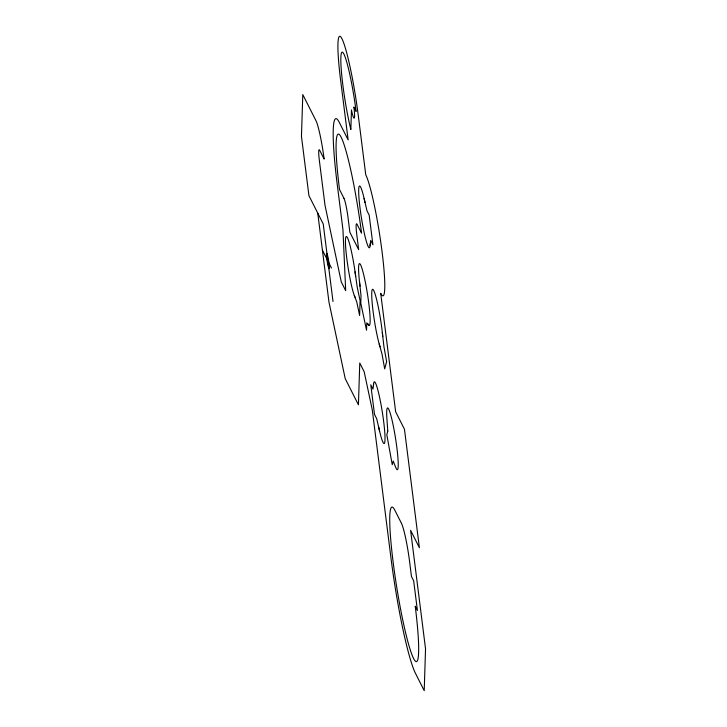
<?xml version="1.0" encoding="UTF-8"?>
<svg xmlns="http://www.w3.org/2000/svg" width="727" height="727" viewBox="0 0 727 727"><rect width="100%" height="100%" fill="white"/><g stroke="black" fill="none" stroke-linecap="round" stroke-linejoin="round"><path stroke-width="1.09" d="M370.079 245.817L370.715 240.419L372.924 244.781L369.18 215.147L366.981 210.794L364.1 198.416M373.614 383.729L372.969 389.136L370.77 384.774L374.505 414.408L376.704 418.761L379.594 431.138M368.689 325.069L366.781 322.852L366.544 330.249L360.783 303.132L361.019 295.735L359.483 281.685M322.406 250.133L331.467 268.063M354.303 295.507L356.748 301.914L359.62 315.473L360.092 300.687L357.221 287.129L355.058 271.843M379.212 344.044L381.975 353.876L384.692 368.88L386.637 361.61L383.92 346.606L382.329 332.421M333.011 301.487L323.233 223.989L308.93 195.663L301.46 136.412L302.786 94.583L315.991 120.727A31.261 3.126 81 0 1 324.133 159.077L319.735 150.362A15.63 1.563 81 0 0 319.398 160.812L325.005 205.259L341.281 281.94L345.688 290.664L342.944 229.659L337.337 185.221A93.783 9.387 81 0 1 339.336 122.481L348.142 139.911L340.672 80.661A62.522 6.261 81 0 1 341.999 38.831A62.522 6.261 81 0 1 358.275 115.52L365.754 174.78A62.522 6.261 81 0 1 382.029 251.46A62.522 6.261 81 0 1 380.703 293.29L395.652 411.8L404.457 429.23L419.397 547.74L410.601 530.31L425.54 648.82L424.214 690.65L415.408 673.22A93.783 9.387 81 0 1 390.99 558.191L372.306 410.046L364.163 371.706L359.765 362.991L358.429 404.812L345.225 378.667L328.949 301.978L317.735 213.093M370.207 243.799A31.261 3.126 81 0 1 364 231.795A31.261 3.126 81 0 1 358.693 189.711A31.261 3.126 81 0 1 364.999 202.47M355.021 297.152A31.261 3.126 81 0 1 346.843 258.821A31.261 3.126 81 0 1 347.506 237.82A31.261 3.126 81 0 1 355.676 276.524M380.048 346.797A31.261 3.126 81 0 1 372.297 304.259A31.261 3.126 81 0 1 375.059 293.935A31.261 3.126 81 0 1 382.756 336.665M360.019 286.193A31.261 3.126 81 0 1 360.61 264.837A31.261 3.126 81 0 1 368.789 303.359A31.261 3.126 81 0 1 368.044 324.015M373.478 385.755A31.261 3.126 81 0 1 379.685 397.751A31.261 3.126 81 0 1 384.992 439.844A31.261 3.126 81 0 1 378.694 427.085M351.468 110.131L350.85 129.515A46.892 4.698 81 0 1 341.381 53.225A46.892 4.698 81 0 1 356.103 111.449L353.904 107.096A15.63 1.563 81 0 1 354.267 118.092A15.63 1.563 81 0 1 351.468 110.131M387.782 431.066L386.809 434.701L392.253 464.717L393.225 461.082L395.633 467.188A31.261 3.126 81 0 0 397.542 453.63A31.261 3.126 81 0 0 390.226 413.236A31.261 3.126 81 0 0 386.937 419.161L387.782 431.066M343.935 198.271L339.527 189.556A78.152 7.824 81 0 1 341.19 137.276A78.152 7.824 81 0 1 361.546 233.131L357.139 224.416A15.63 1.563 81 0 0 356.803 234.866L358.675 249.688L349.869 232.258L348.006 217.437A15.63 1.563 81 0 0 343.935 198.271M401.458 523.34L394.852 510.263A78.152 7.824 81 0 0 393.189 562.544A78.152 7.824 81 0 0 413.536 658.408A78.152 7.824 81 0 0 415.208 606.127L417.407 610.48L413.672 580.855L411.464 576.493L409.601 561.68A31.261 3.126 81 0 0 401.458 523.34M326.623 257.158A7.815 0.782 81 0 0 329.113 268.745A7.815 0.782 81 0 0 327.995 257.167A7.815 0.782 81 0 0 326.623 257.158"/></g></svg>
